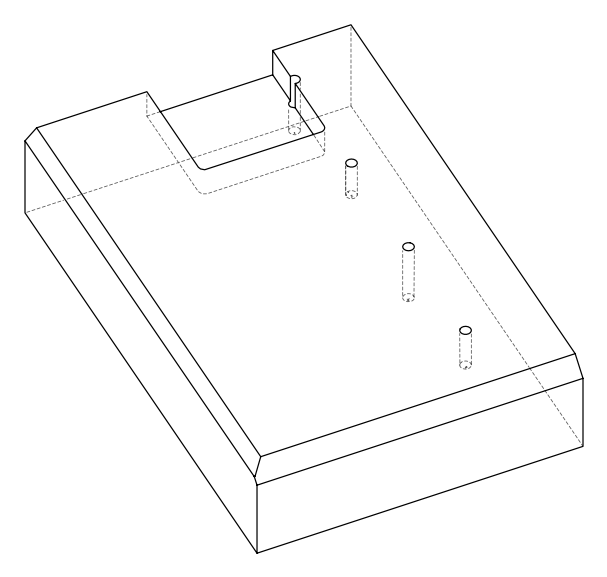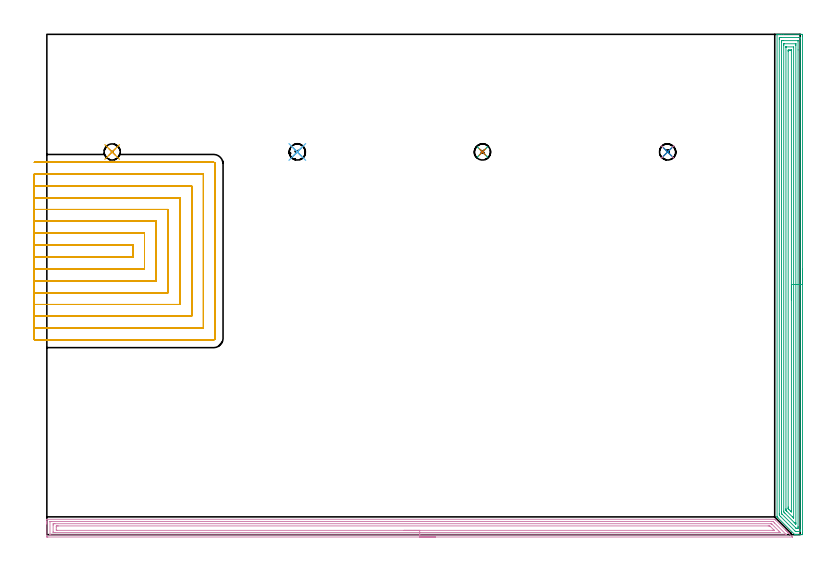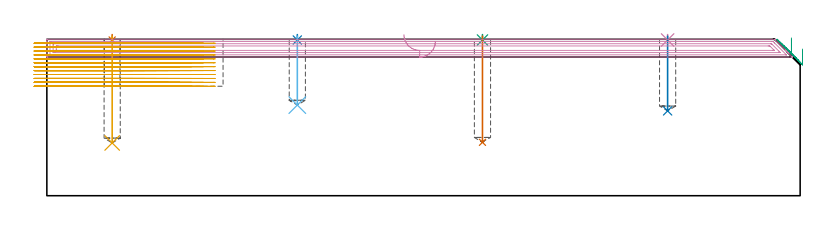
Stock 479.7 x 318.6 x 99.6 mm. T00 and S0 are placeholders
(PLAN: 11 operations, 3 tool changes, 99.1 min)
(1 SPOT_DRILL | STEP1POCKET | NXT0321_9005460120000 | 0.03 min | 1 mm3)
(2 SPOT_DRILL_1 | STEP1POCKET_1 | NXT0321_9005460120000 | 0.03 min | 1 mm3)
(3 SPOT_DRILL_2 | STEP1POCKET_2 | NXT0321_9005460120000 | 0.03 min | 1 mm3)
(4 SPOT_DRILL_3 | STEP1POCKET_3 | NXT0321_9005460120000 | 0.03 min | 1 mm3)
(5 DRILL_BLIND_HOLE_INTO_CENTER | STEP1POCKET | UGT0301_216 | 0.27 min | 5291 mm3)
(6 DRILL_BLIND_HOLE_INTO_CENTER_1 | STEP1POCKET_1 | UGT0301_216 | 0.18 min | 3296 mm3)
(7 DRILL_BLIND_HOLE_INTO_CENTER_2 | STEP1POCKET_2 | UGT0301_216 | 0.27 min | 5264 mm3)
(8 DRILL_BLIND_HOLE_INTO_CENTER_3 | STEP1POCKET_3 | UGT0301_216 | 0.19 min | 3607 mm3)
(9 AREA_MILL | FG_CHAMFER_SURFACE | UGT0205_001 | 15.41 min | 41810 mm3)
(10 AREA_MILL_1 | FG_CHAMFER_SURFACE_1 | UGT0205_001 | 15.3 min | 29821 mm3)
(11 MILL_SLOT | SLOT_PARTIAL_RECTANGULAR | NXT0201_013 | Follow Part, ap 2.5, ae 75% | 67.3 min | 411499 mm3)
(TOOL NXT0321_9005460120000 | NC Spot Drill, 142deg, 12mm, Carbide, Uncoated | D12 PA142 FL30 Z2)
(TOOL UGT0301_216 | Twist Drill 10.3 mm | D10.3 PA118 FL82 Z2)
(TOOL UGT0205_001 | Chamfer Mill 20 x 3 x 45 deg. | D20 FL50 Z2)
(TOOL NXT0201_013 | ENDMILL 10mm | D10 FL30 Z4)
(OP 1 SPOT_DRILL)
G17 G21 G94 G90
T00 M6
G54
G17 G0 G90 X41.6 Y243.7 S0 M3
G43 Z109.6 H0
G94 G81 G98 Z99.157 F250. R102.6
G80
M5
M2
(OP 2 SPOT_DRILL_1)
G17 G21 G94 G90
T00 M6
G54
G17 G0 G90 X159.5 Y243.7 S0 M3
G43 Z109.6 H0
G94 G81 G98 Z99.157 F250. R102.6
G80
M5
M2
(OP 3 SPOT_DRILL_2)
G17 G21 G94 G90
T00 M6
G54
G17 G0 G90 X277.4 Y243.7 S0 M3
G43 Z109.6 H0
G94 G81 G98 Z99.157 F250. R102.6
G80
M5
M2
(OP 4 SPOT_DRILL_3)
G17 G21 G94 G90
T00 M6
G54
G17 G0 G90 X395.3 Y243.7 S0 M3
G43 Z109.6 H0
G94 G81 G98 Z99.157 F250. R102.6
G80
M5
M2
(OP 5 DRILL_BLIND_HOLE_INTO_CENTER)
G17 G21 G94 G90
T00 M6
G54
G17 G0 G90 X41.6 Y243.7 S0 M3
G43 Z109.6 H0
G94 G81 G98 Z33.6 F250. R101.6
G80
M5
M2
(OP 6 DRILL_BLIND_HOLE_INTO_CENTER_1)
G17 G21 G94 G90
T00 M6
G54
G17 G0 G90 X159.5 Y243.7 S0 M3
G43 Z109.6 H0
G94 G81 G98 Z57.7 F250. R101.6
G80
M5
M2
(OP 7 DRILL_BLIND_HOLE_INTO_CENTER_2)
G17 G21 G94 G90
T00 M6
G54
G17 G0 G90 X277.4 Y243.7 S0 M3
G43 Z109.6 H0
G94 G81 G98 Z34. F250. R101.6
G80
M5
M2
(OP 8 DRILL_BLIND_HOLE_INTO_CENTER_3)
G17 G21 G94 G90
T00 M6
G54
G17 G0 G90 X395.3 Y243.7 S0 M3
G43 Z109.6 H0
G94 G81 G98 Z54. F250. R101.6
G80
M5
M2
(OP 9 AREA_MILL)
G17 G21 G94 G90
T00 M6
G54
G17 G0 G90 X481.2 Y169.3 S1061 M3
G43 Z109.6 H0
Z93.4
G94 G1 Y169.262 Z92.528 F250.
Y169.148 Z91.664
Y168.959 Z90.812
Y168.697 Z89.98
Y168.363 Z89.174
Y167.96 Z88.4
Y167.492 Z87.664
Y166.96 Z86.972
Y166.371 Z86.329
Y165.728 Z85.74
Y165.036 Z85.209
Y164.3 Z84.74
Y163.526 Z84.337
Y162.72 Z84.003
Y161.888 Z83.741
Y161.037 Z83.552
Y160.172 Z83.438
Y159.3 Z83.4
Y0.968
X481.199 Y0.626 Z83.401
X481.194 Y0.08 Z83.403
X481.191 Y0.008 Z83.405
X480.651 Y0. Z83.944
X477.986 Z86.609
X477.273 Z87.326
X476.922 Z87.678
X476.339 Z88.259
X476.299 Y0.002 Z88.299
X476.296 Z88.301
X465.549 Y10.751 Z99.05
X465.405 Y10.893 Z99.191
X465.063 Y11.237 Z99.535
X465.014 Y11.288 Z99.583
X465.006 Y11.305 Z99.591
X465. Y11.353 Z99.6
Y318.421
X465.003 Y318.591 Z99.588
X465.042 Y318.6 Z99.549
X465.44 Z99.16
X465.725 Z98.875
X466.437 Z98.158
X467.682 Z96.915
X469.102 Z95.493
X480.385 Z84.212
X480.651 Y318.598 Z83.946
X481.192 Y318.592 Z83.406
X481.194 Y318.52 Z83.404
X481.199 Y317.974 Z83.401
X481.2 Y317.422 Z83.4
Y159.3
X479.786 Z84.814
Y3.308
X479.785 Y2.414 Z84.815
X479.784 Y2.393 Z84.816
X479.763 Y2.01 Z84.837
X479.284 Y2.002 Z85.316
X477.509 Y2. Z87.091
X477.098 Z87.502
X476.961 Y2.001 Z87.639
X476.851 Y2.005 Z87.749
X476.778 Y2.01 Z87.822
X476.744 Y2.017 Z87.856
X476.721 Y2.039 Z87.879
X476.336 Y2.414 Z88.264
X467.325 Y11.424 Z97.275
X466.508 Y12.247 Z98.092
X466.437 Y12.325 Z98.163
X466.415 Y13.141 Z98.185
Y13.164
X466.414 Y315.292 Z98.186
X466.415 Y316.186 Z98.185
X466.416 Y316.208 Z98.184
X466.437 Y316.59 Z98.163
X466.916 Y316.597 Z97.684
X467.325 Y316.599 Z97.275
X467.802 Y316.6 Z96.798
X478.875 Y316.599 Z85.725
X479.354 Y316.597 Z85.246
X479.763 Y316.59 Z84.837
X479.784 Y316.186 Z84.816
X479.785 Y316.164 Z84.815
X479.786 Y159.3 Z84.814
X478.372 Z86.228
X478.371 Y5.096 Z86.229
X478.37 Y4.709 Z86.23
X478.367 Y4.202 Z86.233
X478.364 Y4.018 Z86.236
X478.181 Y4.006 Z86.419
X477.986 Y4.003 Z86.614
X477.293 Y4.005 Z87.307
X477.2 Y4.012 Z87.4
X477.098 Y4.106 Z87.502
X476.998 Y4.202 Z87.602
X468.214 Y12.986 Z96.386
X468.06 Y13.141 Z96.54
X467.904 Y13.307 Z96.696
X467.835 Y13.389 Z96.765
X467.833 Y13.433 Z96.767
X467.831 Y13.527 Z96.769
X467.829 Y14.035 Z96.771
Y14.423
Y313.504
X467.83 Y313.891 Z96.77
X467.833 Y314.398 Z96.767
X467.836 Y314.582 Z96.765
X468.019 Y314.595 Z96.581
X468.214 Y314.597 Z96.386
X468.902 Y314.6 Z95.698
X469.102 Z95.498
X477.986 Y314.599 Z86.614
X478.187 Y314.597 Z86.413
X478.32 Y314.593 Z86.28
X478.364 Y314.59 Z86.236
X478.366 Y314.573 Z86.234
X478.369 Y314.527 Z86.231
X478.37 Y314.398 Z86.23
X478.372 Y308.685 Z86.228
Y159.3
X476.957 Z87.643
Y7.778
X476.956 Y7.027 Z87.644
X476.954 Y6.884 Z87.646
X476.951 Y6.719 Z87.649
X476.899 Y6.761 Z87.701
X476.769 Y6.884 Z87.831
X476.209 Y7.44 Z88.391
X475.871 Y7.778 Z88.729
X469.991 Y13.659 Z94.609
X469.618 Y14.035 Z94.982
X469.25 Y14.417 Z95.35
X469.244 Y14.786 Z95.356
Y14.929
X469.243 Y311.716 Z95.357
X469.247 Y312.465 Z95.353
X469.25 Y312.574 Z95.35
X469.255 Y312.591 Z95.345
X469.278 Y312.594 Z95.322
X469.332 Y312.597 Z95.268
X469.552 Y312.599 Z95.048
X476.652 Z87.948
X476.868 Y312.597 Z87.732
X476.922 Y312.594 Z87.678
X476.945 Y312.591 Z87.655
X476.95 Y312.579 Z87.65
X476.952 Y312.505 Z87.648
X476.957 Y311.858 Z87.643
Y311.716
Y159.3
X475.543 Z89.057
Y10.906
X475.541 Y10.757 Z89.059
X475.539 Y10.639 Z89.061
X475.536 Y10.576 Z89.064
X475.515 Y10.595 Z89.085
X475.321 Y10.782 Z89.279
X474.745 Y11.353 Z89.855
X471.169 Y14.929 Z93.431
X470.879 Y15.224 Z93.721
X470.733 Y15.377 Z93.867
X470.664 Y15.456 Z93.936
X470.661 Y15.6 Z93.939
X470.658 Y15.823 Z93.942
X470.657 Y16.046 Z93.943
Y16.717
X470.658 Y310.375 Z93.942
X470.66 Y310.524 Z93.94
X470.663 Y310.577 Z93.937
X470.666 Y310.591 Z93.934
X470.671 Y310.594 Z93.929
X470.712 Y310.597 Z93.888
X470.879 Y310.599 Z93.721
X471.1 Y310.6 Z93.5
X475.543 Y310.599 Z89.057
Y159.3
X474.129 Z90.471
Y15.235
X474.127 Y14.929 Z90.473
X474.124 Y14.521 Z90.476
X474.122 Y14.44 Z90.478
X473.544 Y15.003 Z91.056
X472.656 Y15.892 Z91.944
X472.245 Y16.305 Z92.355
X472.144 Y16.411 Z92.456
X472.094 Y16.465 Z92.506
X472.078 Y16.491 Z92.522
X472.077 Y16.522 Z92.523
X472.074 Y16.717 Z92.526
X472.071 Y17.305 Z92.529
Y17.611
Y307.835
X472.073 Y308.14 Z92.527
X472.076 Y308.434 Z92.524
X472.078 Y308.573 Z92.522
X472.208 Y308.591 Z92.392
X472.656 Y308.596 Z91.944
X473.088 Y308.6 Z91.512
X473.544 Z91.056
X473.977 Y308.599 Z90.623
X474.109 Y308.592 Z90.491
X474.12 Y308.59 Z90.48
X474.123 Y308.579 Z90.477
X474.126 Y308.536 Z90.474
X474.128 Y308.447 Z90.472
X474.129 Y159.3 Z90.471
Y158.428 Z90.509
Y157.564 Z90.623
Y156.712 Z90.812
Y155.88 Z91.074
Y155.074 Z91.408
Y154.3 Z91.811
Y153.564 Z92.28
Y152.872 Z92.811
Y152.229 Z93.4
Y151.64 Z94.043
Y151.109 Z94.735
Y150.64 Z95.471
Y150.237 Z96.245
Y149.903 Z97.051
Y149.641 Z97.883
Y149.452 Z98.735
Y149.338 Z99.6
Y149.3 Z100.471
G0 Z109.6
M5
M2
(OP 10 AREA_MILL_1)
G17 G21 G94 G90
T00 M6
G54
G17 G0 G90 X247.4 Y-1.5 S1061 M3
G43 Z109.6 H0
Z98.3
G94 G1 X247.362 Z97.428 F250.
X247.248 Z96.564
X247.059 Z95.712
X246.797 Z94.88
X246.463 Z94.074
X246.06 Z93.3
X245.592 Z92.564
X245.06 Z91.872
X244.471 Z91.229
X243.828 Z90.64
X243.136 Z90.108
X242.4 Z89.64
X241.626 Z89.237
X240.82 Z88.903
X239.988 Z88.641
X239.136 Z88.452
X238.272 Z88.338
X237.4 Z88.3
X0.62
X0.117 Y-1.494 Z88.303
X0.01 Y-1.492 Z88.306
X0. Y-1.38 Z88.418
Y6.781 Z96.575
Y7.317 Z97.114
Y7.658 Z97.454
Y8.194 Z97.99
Y8.535 Z98.329
Y9.499 Z99.298
X0.003 Y9.652 Z99.444
X0.01 Y9.798 Z99.589
X0.174 Y9.8 Z99.6
X463.458
X463.495 Y9.794 Z99.592
X463.523 Y9.775 Z99.573
X463.783 Y9.518 Z99.317
X463.888 Y9.412 Z99.212
X470.333 Y2.969 Z92.766
X470.467 Y2.835 Z92.63
X470.606 Y2.695 Z92.493
X470.763 Y2.538 Z92.336
X470.906 Y2.396 Z92.192
X471.052 Y2.249 Z92.046
X471.193 Y2.108 Z91.905
X471.345 Y1.958 Z91.753
X471.831 Y1.469 Z91.269
X472.095 Y1.206 Z91.004
X472.221 Y1.081 Z90.877
X472.567 Y0.733 Z90.533
X474.694 Y-1.393 Z88.405
X474.775 Y-1.478 Z88.32
X474.783 Y-1.495 Z88.303
X474.775 Y-1.499 Z88.299
X237.4 Y-1.5 Z88.3
Y-0.086 Z89.714
X2.407 Y-0.085 Z89.715
X2.254 Y-0.084 Z89.716
X2.052 Y-0.08 Z89.72
X2.01 Y-0.079 Z89.721
X2.006 Y-0.05 Z89.75
X2.003 Y-0.017 Z89.783
X2. Y0.165 Z89.965
X2.001 Y8.191 Z97.991
X2.003 Y8.297 Z98.097
X2.007 Y8.368 Z98.168
X2.011 Y8.38 Z98.18
X2.015 Y8.382 Z98.182
X2.037 Y8.384 Z98.184
X2.407 Y8.385 Z98.185
X2.559 Y8.386 Z98.186
X461.823 Y8.385 Z98.185
X462.193 Y8.382 Z98.182
X462.378 Y8.379 Z98.179
X462.467 Y8.371 Z98.171
X462.564 Y8.281 Z98.081
X463.192 Y7.658 Z97.458
X463.458 Y7.393 Z97.193
X470.606 Y0.244 Z90.044
X470.856 Y-0.013 Z89.787
X470.908 Y-0.069 Z89.731
X470.914 Y-0.08 Z89.72
X470.898 Y-0.081 Z89.719
X470.841 Y-0.083 Z89.717
X470.606 Y-0.085 Z89.715
X470.454 Y-0.086 Z89.714
X237.4
Y1.328 Z91.128
X5.088 Y1.329 Z91.129
X4.387 Y1.33 Z91.13
X4.194 Y1.332 Z91.132
X4.01 Y1.335 Z91.135
X4.005 Y1.519 Z91.319
X4.001 Y1.709 Z91.509
X4. Y6.094 Z95.894
X4.005 Y6.781 Z96.581
X4.007 Y6.964 Z96.764
X5.088 Y6.971 Z96.771
X460.777
X460.971 Y6.969 Z96.769
X461.359 Y6.964 Z96.764
X461.433 Y6.956 Z96.756
X461.46 Y6.934 Z96.734
X461.514 Y6.883 Z96.683
X461.62 Y6.781 Z96.581
X461.671 Y6.73 Z96.53
X466.138 Y2.263 Z92.063
X466.878 Y1.519 Z91.319
X467.032 Y1.36 Z91.16
X467.043 Y1.335 Z91.135
X466.138 Y1.329 Z91.129
X237.4 Y1.328 Z91.128
Y2.743 Z92.543
X6.521
X6.142 Y2.744 Z92.544
X6.075 Y2.746 Z92.546
X6.01 Y2.75 Z92.55
X6.007 Y2.846 Z92.646
X6. Y3.255 Z93.055
Y5.008 Z94.808
Y5.027 Z94.827
X6.01 Y5.456 Z95.256
X6.02 Y5.55 Z95.35
X6.155 Y5.554 Z95.354
X6.336 Y5.556 Z95.356
X6.875 Y5.557 Z95.357
X7.228
X459.343
X459.884 Y5.556 Z95.356
X460.24 Y5.554 Z95.354
X460.367 Y5.55 Z95.35
X460.616 Y5.323 Z95.123
X460.777 Y5.173 Z94.973
X462.788 Y3.163 Z92.963
X462.995 Y2.953 Z92.753
X463.122 Y2.82 Z92.62
X463.188 Y2.747 Z92.547
X463.18 Y2.746 Z92.546
X463.103 Y2.744 Z92.544
X462.564 Y2.743 Z92.543
X462.211
X237.4
X236.528 Z92.581
X235.664 Z92.695
X234.812 Z92.883
X233.98 Z93.146
X233.174 Z93.48
X232.4 Z93.882
X231.664 Z94.351
X230.972 Z94.882
X230.329 Z95.472
X229.74 Z96.115
X229.208 Z96.807
X228.74 Z97.543
X228.337 Z98.317
X228.003 Z99.122
X227.741 Z99.954
X227.552 Z100.806
X227.438 Z101.671
X227.4 Z102.543
G0 Z109.6
M5
M2
(OP 11 MILL_SLOT)
G17 G21 G94 G90
T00 M6
G54
G17 G0 G90 X-8. Y176.6 S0 M3
G43 Z109.6 H0
Z97.108
G94 G1 X-5. F250.
X54.7 F500.
Y184.6
X-5.
X-8. F250.
Y169.1
X-5.
X62.2 F500.
Y192.1
X-5.
X-8. F250.
Y161.6
X-5.
X69.7 F500.
Y199.6
X-5.
X-8. F250.
Y154.1
X-5.
X77.2 F500.
Y207.1
X-5.
X-8. F250.
Y146.6
X-5.
X84.7 F500.
Y214.6
X-5.
X-8. F250.
Y139.1
X-5.
X92.2 F500.
Y222.1
X-5.
X-8. F250.
Y131.6
X-5.
X99.7 F500.
Y229.6
X-5.
X-8. F250.
Y124.1
X-5.
X106.2 F500.
G3 X107.2 Y125.1 R1.
G1 Y236.1
G3 X106.2 Y237.1 R1.
G1 X-5.
X-8. F250.
G0 Y176.6 Z94.617
G1 X-5.
X54.7 F500.
Y184.6
X-5.
X-8. F250.
Y169.1
X-5.
X62.2 F500.
Y192.1
X-5.
X-8. F250.
Y161.6
X-5.
X69.7 F500.
Y199.6
X-5.
X-8. F250.
Y154.1
X-5.
X77.2 F500.
Y207.1
X-5.
X-8. F250.
Y146.6
X-5.
X84.7 F500.
Y214.6
X-5.
X-8. F250.
Y139.1
X-5.
X92.2 F500.
Y222.1
X-5.
X-8. F250.
Y131.6
X-5.
X99.7 F500.
Y229.6
X-5.
X-8. F250.
Y124.1
X-5.
X106.2 F500.
G3 X107.2 Y125.1 R1.
G1 Y236.1
G3 X106.2 Y237.1 R1.
G1 X-5.
X-8. F250.
G0 Y176.6 Z92.125
G1 X-5.
X54.7 F500.
Y184.6
X-5.
X-8. F250.
Y169.1
X-5.
X62.2 F500.
Y192.1
X-5.
X-8. F250.
Y161.6
X-5.
X69.7 F500.
Y199.6
X-5.
X-8. F250.
Y154.1
X-5.
X77.2 F500.
Y207.1
X-5.
X-8. F250.
Y146.6
X-5.
X84.7 F500.
Y214.6
X-5.
X-8. F250.
Y139.1
X-5.
X92.2 F500.
Y222.1
X-5.
X-8. F250.
Y131.6
X-5.
X99.7 F500.
Y229.6
X-5.
X-8. F250.
Y124.1
X-5.
X106.2 F500.
G3 X107.2 Y125.1 R1.
G1 Y236.1
G3 X106.2 Y237.1 R1.
G1 X-5.
X-8. F250.
G0 Y176.6 Z89.633
G1 X-5.
X54.7 F500.
Y184.6
X-5.
X-8. F250.
Y169.1
X-5.
X62.2 F500.
Y192.1
X-5.
X-8. F250.
Y161.6
X-5.
X69.7 F500.
Y199.6
X-5.
X-8. F250.
Y154.1
X-5.
X77.2 F500.
Y207.1
X-5.
X-8. F250.
Y146.6
X-5.
X84.7 F500.
Y214.6
X-5.
X-8. F250.
Y139.1
X-5.
X92.2 F500.
Y222.1
X-5.
X-8. F250.
Y131.6
X-5.
X99.7 F500.
Y229.6
X-5.
X-8. F250.
Y124.1
X-5.
X106.2 F500.
G3 X107.2 Y125.1 R1.
G1 Y236.1
G3 X106.2 Y237.1 R1.
G1 X-5.
X-8. F250.
G0 Y176.6 Z87.142
G1 X-5.
X54.7 F500.
Y184.6
X-5.
X-8. F250.
Y169.1
X-5.
X62.2 F500.
Y192.1
X-5.
X-8. F250.
Y161.6
X-5.
X69.7 F500.
Y199.6
X-5.
X-8. F250.
Y154.1
X-5.
X77.2 F500.
Y207.1
X-5.
X-8. F250.
Y146.6
X-5.
X84.7 F500.
Y214.6
X-5.
X-8. F250.
Y139.1
X-5.
X92.2 F500.
Y222.1
X-5.
X-8. F250.
Y131.6
X-5.
X99.7 F500.
Y229.6
X-5.
X-8. F250.
Y124.1
X-5.
X106.2 F500.
G3 X107.2 Y125.1 R1.
G1 Y236.1
G3 X106.2 Y237.1 R1.
G1 X-5.
X-8. F250.
G0 Y176.6 Z84.65
G1 X-5.
X54.7 F500.
Y184.6
X-5.
X-8. F250.
Y169.1
X-5.
X62.2 F500.
Y192.1
X-5.
X-8. F250.
Y161.6
X-5.
X69.7 F500.
Y199.6
X-5.
X-8. F250.
Y154.1
X-5.
X77.2 F500.
Y207.1
X-5.
X-8. F250.
Y146.6
X-5.
X84.7 F500.
Y214.6
X-5.
X-8. F250.
Y139.1
X-5.
X92.2 F500.
Y222.1
X-5.
X-8. F250.
Y131.6
X-5.
X99.7 F500.
Y229.6
X-5.
X-8. F250.
Y124.1
X-5.
X106.2 F500.
G3 X107.2 Y125.1 R1.
G1 Y236.1
G3 X106.2 Y237.1 R1.
G1 X-5.
X-8. F250.
G0 Y176.6 Z82.158
G1 X-5.
X54.7 F500.
Y184.6
X-5.
X-8. F250.
Y169.1
X-5.
X62.2 F500.
Y192.1
X-5.
X-8. F250.
Y161.6
X-5.
X69.7 F500.
Y199.6
X-5.
X-8. F250.
Y154.1
X-5.
X77.2 F500.
Y207.1
X-5.
X-8. F250.
Y146.6
X-5.
X84.7 F500.
Y214.6
X-5.
X-8. F250.
Y139.1
X-5.
X92.2 F500.
Y222.1
X-5.
X-8. F250.
Y131.6
X-5.
X99.7 F500.
Y229.6
X-5.
X-8. F250.
Y124.1
X-5.
X106.2 F500.
G3 X107.2 Y125.1 R1.
G1 Y236.1
G3 X106.2 Y237.1 R1.
G1 X-5.
X-8. F250.
G0 Y176.6 Z79.667
G1 X-5.
X54.7 F500.
Y184.6
X-5.
X-8. F250.
Y169.1
X-5.
X62.2 F500.
Y192.1
X-5.
X-8. F250.
Y161.6
X-5.
X69.7 F500.
Y199.6
X-5.
X-8. F250.
Y154.1
X-5.
X77.2 F500.
Y207.1
X-5.
X-8. F250.
Y146.6
X-5.
X84.7 F500.
Y214.6
X-5.
X-8. F250.
Y139.1
X-5.
X92.2 F500.
Y222.1
X-5.
X-8. F250.
Y131.6
X-5.
X99.7 F500.
Y229.6
X-5.
X-8. F250.
Y124.1
X-5.
X106.2 F500.
G3 X107.2 Y125.1 R1.
G1 Y236.1
G3 X106.2 Y237.1 R1.
G1 X-5.
X-8. F250.
G0 Y176.6 Z77.175
G1 X-5.
X54.7 F500.
Y184.6
X-5.
X-8. F250.
Y169.1
X-5.
X62.2 F500.
Y192.1
X-5.
X-8. F250.
Y161.6
X-5.
X69.7 F500.
Y199.6
X-5.
X-8. F250.
Y154.1
X-5.
X77.2 F500.
Y207.1
X-5.
X-8. F250.
Y146.6
X-5.
X84.7 F500.
Y214.6
X-5.
X-8. F250.
Y139.1
X-5.
X92.2 F500.
Y222.1
X-5.
X-8. F250.
Y131.6
X-5.
X99.7 F500.
Y229.6
X-5.
X-8. F250.
Y124.1
X-5.
X106.2 F500.
G3 X107.2 Y125.1 R1.
G1 Y236.1
G3 X106.2 Y237.1 R1.
G1 X-5.
X-8. F250.
G0 Y176.6 Z74.683
G1 X-5.
X54.7 F500.
Y184.6
X-5.
X-8. F250.
Y169.1
X-5.
X62.2 F500.
Y192.1
X-5.
X-8. F250.
Y161.6
X-5.
X69.7 F500.
Y199.6
X-5.
X-8. F250.
Y154.1
X-5.
X77.2 F500.
Y207.1
X-5.
X-8. F250.
Y146.6
X-5.
X84.7 F500.
Y214.6
X-5.
X-8. F250.
Y139.1
X-5.
X92.2 F500.
Y222.1
X-5.
X-8. F250.
Y131.6
X-5.
X99.7 F500.
Y229.6
X-5.
X-8. F250.
Y124.1
X-5.
X106.2 F500.
G3 X107.2 Y125.1 R1.
G1 Y236.1
G3 X106.2 Y237.1 R1.
G1 X-5.
X-8. F250.
G0 Y176.6 Z72.192
G1 X-5.
X54.7 F500.
Y184.6
X-5.
X-8. F250.
Y169.1
X-5.
X62.2 F500.
Y192.1
X-5.
X-8. F250.
Y161.6
X-5.
X69.7 F500.
Y199.6
X-5.
X-8. F250.
Y154.1
X-5.
X77.2 F500.
Y207.1
X-5.
X-8. F250.
Y146.6
X-5.
X84.7 F500.
Y214.6
X-5.
X-8. F250.
Y139.1
X-5.
X92.2 F500.
Y222.1
X-5.
X-8. F250.
Y131.6
X-5.
X99.7 F500.
Y229.6
X-5.
X-8. F250.
Y124.1
X-5.
X106.2 F500.
G3 X107.2 Y125.1 R1.
G1 Y236.1
G3 X106.2 Y237.1 R1.
G1 X-5.
X-8. F250.
G0 Y176.6 Z69.7
G1 X-5.
X54.7 F500.
Y184.6
X-5.
X-8. F250.
Y169.1
X-5.
X62.2 F500.
Y192.1
X-5.
X-8. F250.
Y161.6
X-5.
X69.7 F500.
Y199.6
X-5.
X-8. F250.
Y154.1
X-5.
X77.2 F500.
Y207.1
X-5.
X-8. F250.
Y146.6
X-5.
X84.7 F500.
Y214.6
X-5.
X-8. F250.
Y139.1
X-5.
X92.2 F500.
Y222.1
X-5.
X-8. F250.
Y131.6
X-5.
X99.7 F500.
Y229.6
X-5.
X-8. F250.
Y124.1
X-5.
X106.2 F500.
G3 X107.2 Y125.1 R1.
G1 Y236.1
G3 X106.2 Y237.1 R1.
G1 X-5.
X-8. F250.
G0 Z109.6
M5
M2
